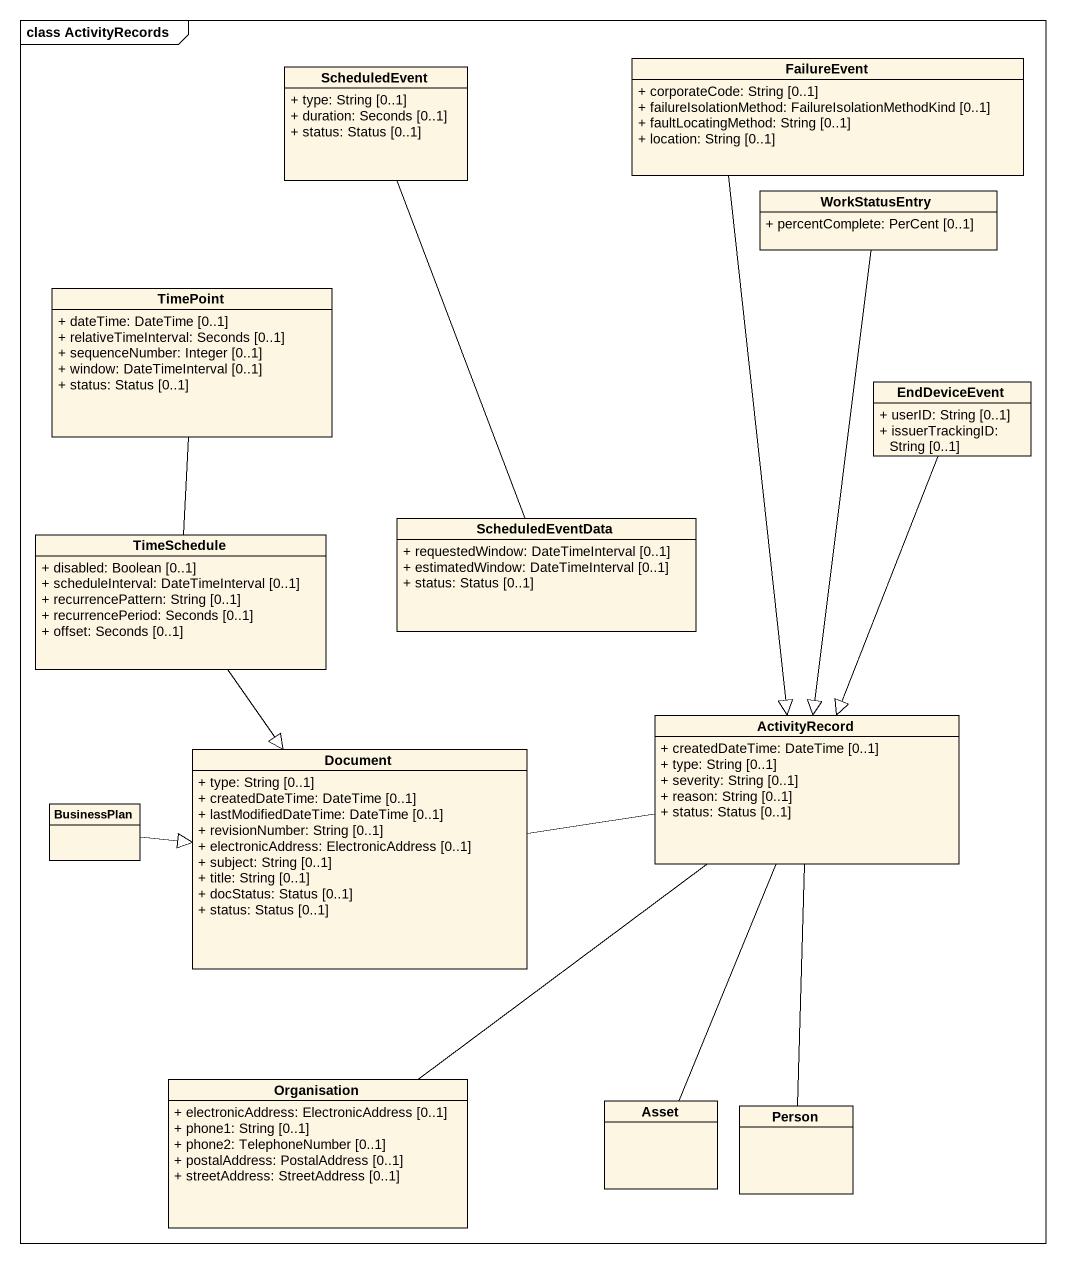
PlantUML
@startuml
mainframe class ActivityRecords
hide circle
hide empty members
skinparam classAttributeIconSize 0
class ScheduledEvent {
  + type: String [0..1]
  + duration: Seconds [0..1]
  + status: Status [0..1]
}
class FailureEvent {
  + corporateCode: String [0..1]
  + failureIsolationMethod: FailureIsolationMethodKind [0..1]
  + faultLocatingMethod: String [0..1]
  + location: String [0..1]
}
class WorkStatusEntry {
  + percentComplete: PerCent [0..1]
}
class TimePoint {
  + dateTime: DateTime [0..1]
  + relativeTimeInterval: Seconds [0..1]
  + sequenceNumber: Integer [0..1]
  + window: DateTimeInterval [0..1]
  + status: Status [0..1]
}
class EndDeviceEvent {
  + userID: String [0..1]
  + issuerTrackingID: String [0..1]
}
class ScheduledEventData {
  + requestedWindow: DateTimeInterval [0..1]
  + estimatedWindow: DateTimeInterval [0..1]
  + status: Status [0..1]
}
class TimeSchedule {
  + disabled: Boolean [0..1]
  + scheduleInterval: DateTimeInterval [0..1]
  + recurrencePattern: String [0..1]
  + recurrencePeriod: Seconds [0..1]
  + offset: Seconds [0..1]
}
class Document {
  + type: String [0..1]
  + createdDateTime: DateTime [0..1]
  + lastModifiedDateTime: DateTime [0..1]
  + revisionNumber: String [0..1]
  + electronicAddress: ElectronicAddress [0..1]
  + subject: String [0..1]
  + title: String [0..1]
  + docStatus: Status [0..1]
  + status: Status [0..1]
}
class ActivityRecord {
  + createdDateTime: DateTime [0..1]
  + type: String [0..1]
  + severity: String [0..1]
  + reason: String [0..1]
  + status: Status [0..1]
}
class BusinessPlan
class Organisation {
  + electronicAddress: ElectronicAddress [0..1]
  + phone1: String [0..1]
  + phone2: TelephoneNumber [0..1]
  + postalAddress: PostalAddress [0..1]
  + streetAddress: StreetAddress [0..1]
}
class Asset
class "Person" as Person_
FailureEvent --|> ActivityRecord
WorkStatusEntry --|> ActivityRecord
EndDeviceEvent --|> ActivityRecord
ScheduledEventData -up- ScheduledEvent
TimeSchedule -up- TimePoint
TimeSchedule --|> Document
Document -right- ActivityRecord
BusinessPlan -right-|> Document
Organisation -up- ActivityRecord
Asset -up- ActivityRecord
Person_ -up- ActivityRecord
@enduml
